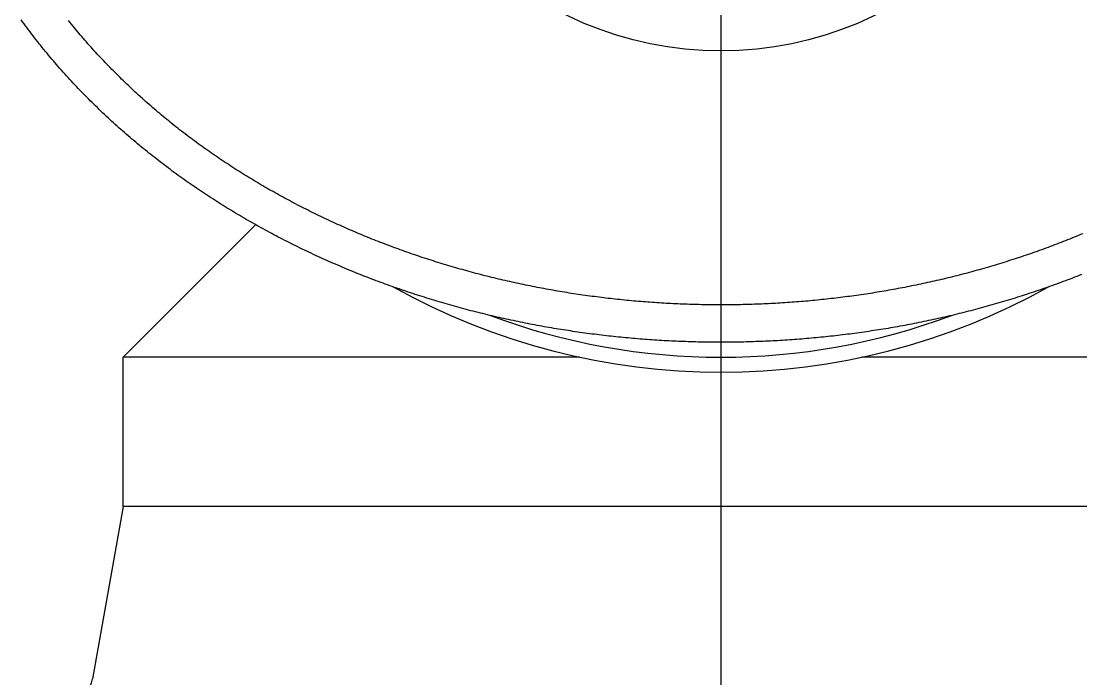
# Model space of a CAD drawing. Extents: x -35.2 to 39.3, y -37.2 to 6.5.
# Drawn here: x 27.23 to 34.32, y -6.55 to -2.15 of the extents above; entities that cross this region are included whole.
import ezdxf

# ---------------------------------------------------------------- set-up
doc = ezdxf.new("R2010")
doc.units = 0
doc.linetypes.add('CENTER', pattern=[50.8, 31.75, -6.35, 6.35, -6.35])
doc.layers.get('0').update_dxf_attribs({"linetype": 'CONTINUOUS'})
doc.layers.add('CENTER', color=1, linetype='CENTER')

msp = doc.modelspace()

# ---------------------------------------------------------------- linework, layer by layer
at = {"color": 7, "linetype": 'CONTINUOUS'}
for p, q in [((28.7941, -3.5134), (27.9075, -4.4)), ((30.9641, -4.4), (27.9075, -4.4)), ((27.9075, -5.4), (27.9075, -4.4)), ((35.9075, -4.4), (32.8509, -4.4)), ((27.9075, -5.4), (27.7016, -6.5527)), ((35.9075, -5.4), (27.9075, -5.4))]:
    msp.add_line(p, q, dxfattribs=at)
at = {"color": 7}
for points in [[(34.3199, -3.847, 0), (34.3048, -3.853, 0), (34.2897, -3.859, 0), (34.2745, -3.8649, 0), (34.2593, -3.8708, 0), (34.2441, -3.8766, 0), (34.2289, -3.8824, 0), (34.2137, -3.8881, 0), (34.1985, -3.8938, 0), (34.1832, -3.8995, 0), (34.168, -3.9051, 0), (34.1527, -3.9107, 0), (34.1374, -3.9162, 0), (34.1221, -3.9217, 0), (34.1068, -3.9272, 0), (34.0915, -3.9326, 0), (34.0762, -3.938, 0), (34.0608, -3.9433, 0), (34.0455, -3.9486, 0), (34.0301, -3.9539, 0), (34.0147, -3.9591, 0), (33.9994, -3.9642, 0), (33.984, -3.9694, 0), (33.9686, -3.9745, 0), (33.9531, -3.9795, 0), (33.9377, -3.9845, 0), (33.9223, -3.9895, 0), (33.9068, -3.9944, 0), (33.8913, -3.9993, 0), (33.8759, -4.0042, 0), (33.8604, -4.009, 0), (33.8449, -4.0137, 0), (33.8294, -4.0185, 0), (33.8138, -4.0232, 0), (33.7983, -4.0278, 0), (33.7828, -4.0324, 0), (33.7672, -4.037, 0), (33.7516, -4.0415, 0), (33.7361, -4.046, 0), (33.7205, -4.0504, 0), (33.7049, -4.0548, 0), (33.6893, -4.0592, 0), (33.6737, -4.0635, 0), (33.6581, -4.0678, 0), (33.6424, -4.0721, 0), (33.6268, -4.0763, 0), (33.6111, -4.0804, 0), (33.5955, -4.0846, 0), (33.5798, -4.0887, 0), (33.5641, -4.0927, 0), (33.5484, -4.0967, 0), (33.5327, -4.1007, 0), (33.517, -4.1046, 0), (33.5013, -4.1085, 0), (33.4856, -4.1123, 0), (33.4698, -4.1161, 0), (33.4541, -4.1199, 0), (33.4383, -4.1236, 0), (33.4226, -4.1273, 0), (33.4068, -4.131, 0), (33.391, -4.1346, 0), (33.3752, -4.1382, 0), (33.3594, -4.1417, 0), (33.3436, -4.1452, 0), (33.3278, -4.1486, 0), (33.312, -4.1521, 0), (33.2962, -4.1554, 0), (33.2803, -4.1588, 0), (33.2645, -4.162, 0), (33.2487, -4.1653, 0), (33.2328, -4.1685, 0), (33.2169, -4.1717, 0), (33.2011, -4.1748, 0), (33.1852, -4.1779, 0), (33.1693, -4.181, 0), (33.1534, -4.184, 0), (33.1375, -4.187, 0), (33.1216, -4.1899, 0), (33.1057, -4.1928, 0), (33.0898, -4.1957, 0), (33.0738, -4.1985, 0), (33.0579, -4.2013, 0), (33.042, -4.204, 0), (33.026, -4.2068, 0), (33.0101, -4.2094, 0), (32.9941, -4.212, 0), (32.9781, -4.2146, 0), (32.9622, -4.2172, 0), (32.9462, -4.2197, 0), (32.9302, -4.2222, 0), (32.9142, -4.2246, 0), (32.8982, -4.227, 0), (32.8822, -4.2294, 0), (32.8662, -4.2317, 0), (32.8502, -4.234, 0), (32.8342, -4.2362, 0), (32.8182, -4.2384, 0), (32.8022, -4.2406, 0), (32.7861, -4.2427, 0), (32.7701, -4.2448, 0), (32.7541, -4.2468, 0), (32.738, -4.2488, 0), (32.722, -4.2508, 0), (32.7059, -4.2527, 0), (32.6898, -4.2546, 0), (32.6738, -4.2565, 0), (32.6577, -4.2583, 0), (32.6416, -4.2601, 0), (32.6256, -4.2618, 0), (32.6095, -4.2635, 0), (32.5934, -4.2652, 0), (32.5773, -4.2668, 0), (32.5612, -4.2684, 0), (32.5451, -4.2699, 0), (32.529, -4.2714, 0), (32.5129, -4.2729, 0), (32.4968, -4.2743, 0), (32.4807, -4.2757, 0), (32.4646, -4.2771, 0), (32.4485, -4.2784, 0), (32.4324, -4.2797, 0), (32.4163, -4.2809, 0), (32.4001, -4.2821, 0), (32.384, -4.2832, 0), (32.3679, -4.2844, 0), (32.3517, -4.2854, 0), (32.3356, -4.2865, 0), (32.3195, -4.2875, 0), (32.3033, -4.2885, 0), (32.2872, -4.2894, 0), (32.2711, -4.2903, 0), (32.2549, -4.2911, 0), (32.2388, -4.2919, 0), (32.2226, -4.2927, 0), (32.2065, -4.2934, 0), (32.1903, -4.2941, 0), (32.1742, -4.2948, 0), (32.158, -4.2954, 0), (32.1418, -4.296, 0), (32.1257, -4.2965, 0), (32.1095, -4.297, 0), (32.0934, -4.2975, 0), (32.0772, -4.2979, 0), (32.061, -4.2983, 0), (32.0449, -4.2986, 0), (32.0287, -4.2989, 0), (32.0125, -4.2992, 0), (31.9964, -4.2994, 0), (31.9802, -4.2996, 0), (31.964, -4.2998, 0), (31.9479, -4.2999, 0), (31.9317, -4.3, 0), (31.9155, -4.3, 0), (31.8994, -4.3, 0), (31.8832, -4.3, 0), (31.867, -4.2999, 0), (31.8509, -4.2998, 0), (31.8347, -4.2996, 0), (31.8185, -4.2994, 0), (31.8024, -4.2992, 0), (31.7862, -4.2989, 0), (31.7701, -4.2986, 0), (31.7539, -4.2983, 0), (31.7377, -4.2979, 0), (31.7216, -4.2975, 0), (31.7054, -4.297, 0), (31.6892, -4.2965, 0), (31.6731, -4.296, 0), (31.6569, -4.2954, 0), (31.6408, -4.2948, 0), (31.6246, -4.2941, 0), (31.6085, -4.2934, 0), (31.5923, -4.2927, 0), (31.5762, -4.2919, 0), (31.56, -4.2911, 0), (31.5439, -4.2903, 0), (31.5277, -4.2894, 0), (31.5116, -4.2884, 0), (31.4955, -4.2875, 0), (31.4793, -4.2865, 0), (31.4632, -4.2854, 0), (31.4471, -4.2843, 0), (31.4309, -4.2832, 0), (31.4148, -4.2821, 0), (31.3987, -4.2809, 0), (31.3826, -4.2796, 0), (31.3664, -4.2784, 0), (31.3503, -4.2771, 0), (31.3342, -4.2757, 0), (31.3181, -4.2743, 0), (31.302, -4.2729, 0), (31.2859, -4.2714, 0), (31.2698, -4.2699, 0), (31.2537, -4.2684, 0), (31.2376, -4.2668, 0), (31.2215, -4.2652, 0), (31.2054, -4.2635, 0), (31.1894, -4.2618, 0), (31.1733, -4.2601, 0), (31.1572, -4.2583, 0), (31.1412, -4.2565, 0), (31.1251, -4.2546, 0), (31.109, -4.2528, 0), (31.093, -4.2508, 0), (31.0769, -4.2489, 0), (31.0609, -4.2469, 0), (31.0448, -4.2448, 0), (31.0288, -4.2427, 0), (31.0128, -4.2406, 0), (30.9968, -4.2384, 0), (30.9807, -4.2362, 0), (30.9647, -4.234, 0), (30.9487, -4.2317, 0), (30.9327, -4.2294, 0), (30.9167, -4.227, 0), (30.9007, -4.2246, 0), (30.8847, -4.2222, 0), (30.8687, -4.2197, 0), (30.8528, -4.2172, 0), (30.8368, -4.2147, 0), (30.8208, -4.2121, 0), (30.8049, -4.2095, 0), (30.7889, -4.2068, 0), (30.773, -4.2041, 0), (30.757, -4.2013, 0), (30.7411, -4.1985, 0), (30.7252, -4.1957, 0), (30.7093, -4.1928, 0), (30.6933, -4.1899, 0), (30.6774, -4.187, 0), (30.6615, -4.184, 0), (30.6457, -4.181, 0), (30.6298, -4.1779, 0), (30.6139, -4.1748, 0), (30.598, -4.1717, 0), (30.5822, -4.1685, 0), (30.5663, -4.1653, 0), (30.5504, -4.162, 0), (30.5346, -4.1588, 0), (30.5188, -4.1554, 0), (30.5029, -4.152, 0), (30.4871, -4.1486, 0), (30.4713, -4.1452, 0), (30.4555, -4.1417, 0), (30.4397, -4.1382, 0), (30.4239, -4.1346, 0), (30.4082, -4.131, 0), (30.3924, -4.1273, 0), (30.3766, -4.1236, 0), (30.3609, -4.1199, 0), (30.3451, -4.1161, 0), (30.3294, -4.1123, 0), (30.3137, -4.1085, 0), (30.2979, -4.1046, 0), (30.2822, -4.1006, 0), (30.2665, -4.0967, 0), (30.2508, -4.0927, 0), (30.2352, -4.0886, 0), (30.2195, -4.0845, 0), (30.2038, -4.0804, 0), (30.1882, -4.0762, 0), (30.1725, -4.072, 0), (30.1569, -4.0678, 0), (30.1413, -4.0635, 0), (30.1257, -4.0592, 0), (30.1101, -4.0548, 0), (30.0945, -4.0504, 0), (30.0789, -4.046, 0), (30.0633, -4.0415, 0), (30.0477, -4.037, 0), (30.0322, -4.0324, 0), (30.0166, -4.0278, 0), (30.0011, -4.0231, 0), (29.9856, -4.0184, 0), (29.9701, -4.0137, 0), (29.9546, -4.0089, 0), (29.9391, -4.0042, 0), (29.9236, -3.9993, 0), (29.9081, -3.9944, 0), (29.8927, -3.9895, 0), (29.8772, -3.9845, 0), (29.8618, -3.9795, 0), (29.8463, -3.9745, 0), (29.8309, -3.9694, 0), (29.8155, -3.9642, 0), (29.8001, -3.9591, 0), (29.7847, -3.9539, 0), (29.7694, -3.9486, 0), (29.754, -3.9433, 0), (29.7387, -3.938, 0), (29.7233, -3.9326, 0), (29.708, -3.9272, 0), (29.6927, -3.9217, 0), (29.6774, -3.9162, 0), (29.6621, -3.9107, 0), (29.6468, -3.9051, 0), (29.6316, -3.8995, 0), (29.6163, -3.8938, 0), (29.6011, -3.8881, 0), (29.5859, -3.8824, 0), (29.5707, -3.8766, 0), (29.5555, -3.8707, 0), (29.5403, -3.8649, 0), (29.5251, -3.859, 0), (29.51, -3.853, 0), (29.4948, -3.847, 0), (29.4797, -3.841, 0), (29.4646, -3.8349, 0), (29.4495, -3.8288, 0), (29.4344, -3.8226, 0), (29.4194, -3.8164, 0), (29.4043, -3.8102, 0), (29.3893, -3.8039, 0), (29.3743, -3.7975, 0), (29.3593, -3.7912, 0), (29.3443, -3.7848, 0), (29.3293, -3.7783, 0), (29.3144, -3.7718, 0), (29.2994, -3.7653, 0), (29.2845, -3.7587, 0), (29.2696, -3.7521, 0), (29.2547, -3.7454, 0), (29.2398, -3.7387, 0), (29.225, -3.732, 0), (29.2101, -3.7252, 0), (29.1953, -3.7183, 0), (29.1805, -3.7115, 0), (29.1657, -3.7045, 0), (29.1509, -3.6976, 0), (29.1362, -3.6906, 0), (29.1215, -3.6835, 0), (29.1067, -3.6765, 0), (29.092, -3.6693, 0), (29.0774, -3.6622, 0), (29.0627, -3.6549, 0), (29.0481, -3.6477, 0), (29.0334, -3.6404, 0), (29.0188, -3.6331, 0), (29.0042, -3.6257, 0), (28.9897, -3.6183, 0), (28.9751, -3.6108, 0), (28.9606, -3.6033, 0), (28.9461, -3.5957, 0), (28.9316, -3.5881, 0), (28.9171, -3.5805, 0), (28.9027, -3.5728, 0), (28.8882, -3.5651, 0), (28.8738, -3.5573, 0), (28.8594, -3.5495, 0), (28.845, -3.5416, 0), (28.8307, -3.5337, 0), (28.8164, -3.5258, 0), (28.802, -3.5178, 0), (28.7878, -3.5098, 0), (28.7735, -3.5017, 0), (28.7592, -3.4936, 0), (28.745, -3.4855, 0), (28.7308, -3.4773, 0), (28.7166, -3.469, 0), (28.7025, -3.4607, 0), (28.6884, -3.4524, 0), (28.6743, -3.444, 0), (28.6602, -3.4356, 0), (28.6461, -3.4272, 0), (28.6321, -3.4187, 0), (28.6181, -3.4101, 0), (28.6041, -3.4016, 0), (28.5901, -3.3929, 0), (28.5762, -3.3843, 0), (28.5623, -3.3756, 0), (28.5484, -3.3668, 0), (28.5346, -3.358, 0), (28.5207, -3.3492, 0), (28.5069, -3.3403, 0), (28.4932, -3.3314, 0), (28.4794, -3.3224, 0), (28.4657, -3.3134, 0), (28.452, -3.3044, 0), (28.4383, -3.2953, 0), (28.4247, -3.2862, 0), (28.4111, -3.277, 0), (28.3975, -3.2678, 0), (28.384, -3.2585, 0), (28.3704, -3.2492, 0), (28.3569, -3.2398, 0), (28.3435, -3.2304, 0), (28.33, -3.221, 0), (28.3166, -3.2115, 0), (28.3032, -3.202, 0), (28.2899, -3.1925, 0), (28.2766, -3.1829, 0), (28.2633, -3.1732, 0), (28.25, -3.1635, 0), (28.2368, -3.1538, 0), (28.2236, -3.144, 0), (28.2104, -3.1342, 0), (28.1973, -3.1244, 0), (28.1842, -3.1145, 0), (28.1711, -3.1045, 0), (28.1581, -3.0945, 0), (28.1451, -3.0845, 0), (28.1321, -3.0744, 0), (28.1191, -3.0643, 0), (28.1062, -3.0541, 0), (28.0933, -3.044, 0), (28.0805, -3.0337, 0), (28.0677, -3.0234, 0), (28.0549, -3.0131, 0), (28.0422, -3.0027, 0), (28.0294, -2.9923, 0), (28.0168, -2.9819, 0), (28.0041, -2.9714, 0), (27.9915, -2.9608, 0), (27.9789, -2.9502, 0), (27.9664, -2.9396, 0), (27.9539, -2.9289, 0), (27.9414, -2.9182, 0), (27.929, -2.9075, 0), (27.9166, -2.8967, 0), (27.9042, -2.8858, 0), (27.8919, -2.875, 0), (27.8796, -2.864, 0), (27.8673, -2.8531, 0), (27.8551, -2.842, 0), (27.8429, -2.831, 0), (27.8308, -2.8199, 0), (27.8187, -2.8088, 0), (27.8066, -2.7976, 0), (27.7946, -2.7864, 0), (27.7826, -2.7751, 0), (27.7706, -2.7638, 0), (27.7587, -2.7524, 0), (27.7468, -2.741, 0), (27.735, -2.7296, 0), (27.7232, -2.7181, 0), (27.7114, -2.7066, 0), (27.6997, -2.695, 0), (27.688, -2.6834, 0), (27.6763, -2.6717, 0), (27.6647, -2.66, 0), (27.6531, -2.6483, 0), (27.6416, -2.6365, 0), (27.6301, -2.6247, 0), (27.6186, -2.6128, 0), (27.6072, -2.6009, 0), (27.5959, -2.5889, 0), (27.5845, -2.5769, 0), (27.5732, -2.5648, 0), (27.562, -2.5527, 0), (27.5508, -2.5406, 0), (27.5396, -2.5284, 0), (27.5285, -2.5162, 0), (27.5174, -2.5039, 0), (27.5064, -2.4916, 0), (27.4954, -2.4792, 0), (27.4844, -2.4668, 0), (27.4735, -2.4544, 0), (27.4626, -2.4419, 0), (27.4518, -2.4294, 0), (27.441, -2.4168, 0), (27.4303, -2.4042, 0), (27.4196, -2.3915, 0), (27.409, -2.3788, 0), (27.3984, -2.366, 0), (27.3878, -2.3532, 0), (27.3773, -2.3404, 0), (27.3669, -2.3275, 0), (27.3564, -2.3146, 0), (27.3461, -2.3016, 0), (27.3358, -2.2886, 0), (27.3255, -2.2755, 0), (27.3153, -2.2624, 0), (27.3051, -2.2493, 0), (27.295, -2.2361, 0), (27.2849, -2.2228, 0), (27.2749, -2.2096, 0), (27.2649, -2.1962, 0), (27.255, -2.1829, 0), (27.2451, -2.1695, 0), (27.2353, -2.156, 0), (27.2255, -2.1425, 0)], [(34.3288, -3.5734, 0), (34.3144, -3.5794, 0), (34.2999, -3.5854, 0), (34.2855, -3.5913, 0), (34.271, -3.5972, 0), (34.2566, -3.6031, 0), (34.2421, -3.6089, 0), (34.2276, -3.6147, 0), (34.2131, -3.6205, 0), (34.1985, -3.6262, 0), (34.184, -3.6318, 0), (34.1694, -3.6375, 0), (34.1549, -3.6431, 0), (34.1403, -3.6486, 0), (34.1257, -3.6541, 0), (34.1111, -3.6596, 0), (34.0964, -3.665, 0), (34.0818, -3.6704, 0), (34.0672, -3.6758, 0), (34.0525, -3.6811, 0), (34.0378, -3.6864, 0), (34.0232, -3.6916, 0), (34.0085, -3.6968, 0), (33.9937, -3.702, 0), (33.979, -3.7071, 0), (33.9643, -3.7122, 0), (33.9496, -3.7172, 0), (33.9348, -3.7222, 0), (33.92, -3.7272, 0), (33.9052, -3.7321, 0), (33.8905, -3.737, 0), (33.8757, -3.7418, 0), (33.8608, -3.7466, 0), (33.846, -3.7514, 0), (33.8312, -3.7561, 0), (33.8163, -3.7608, 0), (33.8015, -3.7655, 0), (33.7866, -3.7701, 0), (33.7717, -3.7747, 0), (33.7568, -3.7792, 0), (33.7419, -3.7837, 0), (33.727, -3.7882, 0), (33.712, -3.7926, 0), (33.6971, -3.797, 0), (33.6822, -3.8013, 0), (33.6672, -3.8056, 0), (33.6522, -3.8099, 0), (33.6372, -3.8142, 0), (33.6223, -3.8184, 0), (33.6072, -3.8225, 0), (33.5922, -3.8266, 0), (33.5772, -3.8307, 0), (33.5622, -3.8348, 0), (33.5471, -3.8388, 0), (33.5321, -3.8427, 0), (33.517, -3.8466, 0), (33.502, -3.8505, 0), (33.4869, -3.8544, 0), (33.4718, -3.8582, 0), (33.4567, -3.862, 0), (33.4416, -3.8657, 0), (33.4265, -3.8694, 0), (33.4113, -3.8731, 0), (33.3962, -3.8767, 0), (33.381, -3.8803, 0), (33.3659, -3.8838, 0), (33.3507, -3.8873, 0), (33.3356, -3.8908, 0), (33.3204, -3.8942, 0), (33.3052, -3.8976, 0), (33.29, -3.901, 0), (33.2748, -3.9043, 0), (33.2596, -3.9076, 0), (33.2443, -3.9108, 0), (33.2291, -3.9141, 0), (33.2139, -3.9172, 0), (33.1986, -3.9204, 0), (33.1834, -3.9234, 0), (33.1681, -3.9265, 0), (33.1529, -3.9295, 0), (33.1376, -3.9325, 0), (33.1223, -3.9354, 0), (33.107, -3.9383, 0), (33.0917, -3.9412, 0), (33.0764, -3.944, 0), (33.0611, -3.9468, 0), (33.0458, -3.9496, 0), (33.0305, -3.9523, 0), (33.0151, -3.955, 0), (32.9998, -3.9576, 0), (32.9844, -3.9602, 0), (32.9691, -3.9628, 0), (32.9537, -3.9653, 0), (32.9384, -3.9678, 0), (32.923, -3.9703, 0), (32.9076, -3.9727, 0), (32.8923, -3.9751, 0), (32.8769, -3.9774, 0), (32.8615, -3.9797, 0), (32.8461, -3.982, 0), (32.8307, -3.9842, 0), (32.8153, -3.9864, 0), (32.7999, -3.9886, 0), (32.7844, -3.9907, 0), (32.769, -3.9928, 0), (32.7536, -3.9948, 0), (32.7381, -3.9968, 0), (32.7227, -3.9988, 0), (32.7073, -4.0007, 0), (32.6918, -4.0026, 0), (32.6764, -4.0045, 0), (32.6609, -4.0063, 0), (32.6454, -4.0081, 0), (32.63, -4.0098, 0), (32.6145, -4.0115, 0), (32.599, -4.0132, 0), (32.5835, -4.0149, 0), (32.568, -4.0165, 0), (32.5526, -4.018, 0), (32.5371, -4.0195, 0), (32.5216, -4.021, 0), (32.5061, -4.0225, 0), (32.4906, -4.0239, 0), (32.4751, -4.0253, 0), (32.4595, -4.0266, 0), (32.444, -4.0279, 0), (32.4285, -4.0292, 0), (32.413, -4.0304, 0), (32.3975, -4.0316, 0), (32.3819, -4.0327, 0), (32.3664, -4.0339, 0), (32.3509, -4.0349, 0), (32.3354, -4.036, 0), (32.3198, -4.037, 0), (32.3043, -4.0379, 0), (32.2887, -4.0389, 0), (32.2732, -4.0398, 0), (32.2576, -4.0406, 0), (32.2421, -4.0414, 0), (32.2265, -4.0422, 0), (32.211, -4.043, 0), (32.1954, -4.0437, 0), (32.1799, -4.0443, 0), (32.1643, -4.045, 0), (32.1488, -4.0456, 0), (32.1332, -4.0461, 0), (32.1176, -4.0466, 0), (32.1021, -4.0471, 0), (32.0865, -4.0476, 0), (32.0709, -4.048, 0), (32.0554, -4.0483, 0), (32.0398, -4.0487, 0), (32.0242, -4.049, 0), (32.0087, -4.0492, 0), (31.9931, -4.0495, 0), (31.9775, -4.0496, 0), (31.962, -4.0498, 0), (31.9464, -4.0499, 0), (31.9308, -4.05, 0), (31.9153, -4.05, 0), (31.8997, -4.05, 0), (31.8841, -4.05, 0), (31.8685, -4.0499, 0), (31.853, -4.0498, 0), (31.8374, -4.0496, 0), (31.8218, -4.0495, 0), (31.8063, -4.0492, 0), (31.7907, -4.049, 0), (31.7751, -4.0487, 0), (31.7596, -4.0483, 0), (31.744, -4.048, 0), (31.7284, -4.0476, 0), (31.7129, -4.0471, 0), (31.6973, -4.0466, 0), (31.6817, -4.0461, 0), (31.6662, -4.0456, 0), (31.6506, -4.045, 0), (31.6351, -4.0443, 0), (31.6195, -4.0437, 0), (31.6039, -4.043, 0), (31.5884, -4.0422, 0), (31.5728, -4.0414, 0), (31.5573, -4.0406, 0), (31.5417, -4.0397, 0), (31.5262, -4.0389, 0), (31.5107, -4.0379, 0), (31.4951, -4.037, 0), (31.4796, -4.036, 0), (31.464, -4.0349, 0), (31.4485, -4.0338, 0), (31.433, -4.0327, 0), (31.4175, -4.0316, 0), (31.4019, -4.0304, 0), (31.3864, -4.0292, 0), (31.3709, -4.0279, 0), (31.3554, -4.0266, 0), (31.3399, -4.0253, 0), (31.3244, -4.0239, 0), (31.3089, -4.0225, 0), (31.2934, -4.021, 0), (31.2779, -4.0195, 0), (31.2624, -4.018, 0), (31.2469, -4.0165, 0), (31.2314, -4.0149, 0), (31.2159, -4.0132, 0), (31.2004, -4.0116, 0), (31.185, -4.0099, 0), (31.1695, -4.0081, 0), (31.154, -4.0063, 0), (31.1386, -4.0045, 0), (31.1231, -4.0027, 0), (31.1077, -4.0008, 0), (31.0922, -3.9988, 0), (31.0768, -3.9968, 0), (31.0614, -3.9948, 0), (31.0459, -3.9928, 0), (31.0305, -3.9907, 0), (31.0151, -3.9886, 0), (30.9997, -3.9864, 0), (30.9843, -3.9842, 0), (30.9689, -3.982, 0), (30.9535, -3.9798, 0), (30.9381, -3.9775, 0), (30.9227, -3.9751, 0), (30.9073, -3.9727, 0), (30.8919, -3.9703, 0), (30.8766, -3.9678, 0), (30.8612, -3.9653, 0), (30.8458, -3.9628, 0), (30.8305, -3.9603, 0), (30.8151, -3.9577, 0), (30.7998, -3.955, 0), (30.7845, -3.9523, 0), (30.7692, -3.9496, 0), (30.7538, -3.9468, 0), (30.7385, -3.9441, 0), (30.7232, -3.9412, 0), (30.7079, -3.9384, 0), (30.6926, -3.9354, 0), (30.6774, -3.9325, 0), (30.6621, -3.9295, 0), (30.6468, -3.9265, 0), (30.6316, -3.9234, 0), (30.6163, -3.9204, 0), (30.6011, -3.9172, 0), (30.5858, -3.9141, 0), (30.5706, -3.9108, 0), (30.5554, -3.9076, 0), (30.5402, -3.9043, 0), (30.525, -3.901, 0), (30.5098, -3.8976, 0), (30.4946, -3.8942, 0), (30.4794, -3.8908, 0), (30.4642, -3.8873, 0), (30.4491, -3.8838, 0), (30.4339, -3.8803, 0), (30.4188, -3.8767, 0), (30.4036, -3.8731, 0), (30.3885, -3.8694, 0), (30.3734, -3.8657, 0), (30.3583, -3.862, 0), (30.3432, -3.8582, 0), (30.3281, -3.8544, 0), (30.313, -3.8505, 0), (30.2979, -3.8466, 0), (30.2829, -3.8427, 0), (30.2678, -3.8387, 0), (30.2528, -3.8347, 0), (30.2377, -3.8307, 0), (30.2227, -3.8266, 0), (30.2077, -3.8225, 0), (30.1927, -3.8183, 0), (30.1777, -3.8141, 0), (30.1627, -3.8099, 0), (30.1478, -3.8056, 0), (30.1328, -3.8013, 0), (30.1178, -3.797, 0), (30.1029, -3.7926, 0), (30.088, -3.7882, 0), (30.073, -3.7837, 0), (30.0581, -3.7792, 0), (30.0432, -3.7747, 0), (30.0284, -3.7701, 0), (30.0135, -3.7655, 0), (29.9986, -3.7608, 0), (29.9838, -3.7561, 0), (29.9689, -3.7514, 0), (29.9541, -3.7466, 0), (29.9392, -3.7418, 0), (29.9244, -3.737, 0), (29.9096, -3.7321, 0), (29.8948, -3.7271, 0), (29.8801, -3.7222, 0), (29.8653, -3.7172, 0), (29.8506, -3.7121, 0), (29.8358, -3.7071, 0), (29.8211, -3.7019, 0), (29.8064, -3.6968, 0), (29.7917, -3.6916, 0), (29.777, -3.6863, 0), (29.7623, -3.6811, 0), (29.7476, -3.6757, 0), (29.733, -3.6704, 0), (29.7183, -3.665, 0), (29.7037, -3.6596, 0), (29.6891, -3.6541, 0), (29.6745, -3.6486, 0), (29.6599, -3.643, 0), (29.6454, -3.6374, 0), (29.6308, -3.6318, 0), (29.6163, -3.6261, 0), (29.6017, -3.6204, 0), (29.5872, -3.6147, 0), (29.5727, -3.6089, 0), (29.5582, -3.6031, 0), (29.5438, -3.5972, 0), (29.5293, -3.5913, 0), (29.5149, -3.5854, 0), (29.5005, -3.5794, 0), (29.4861, -3.5734, 0), (29.4717, -3.5673, 0), (29.4573, -3.5612, 0), (29.4429, -3.555, 0), (29.4286, -3.5488, 0), (29.4143, -3.5426, 0), (29.4, -3.5364, 0), (29.3857, -3.5301, 0), (29.3714, -3.5237, 0), (29.3571, -3.5173, 0), (29.3429, -3.5109, 0), (29.3287, -3.5045, 0), (29.3145, -3.498, 0), (29.3003, -3.4914, 0), (29.2861, -3.4848, 0), (29.2719, -3.4782, 0), (29.2578, -3.4716, 0), (29.2437, -3.4649, 0), (29.2296, -3.4581, 0), (29.2155, -3.4514, 0), (29.2014, -3.4445, 0), (29.1874, -3.4377, 0), (29.1733, -3.4308, 0), (29.1593, -3.4238, 0), (29.1453, -3.4168, 0), (29.1314, -3.4098, 0), (29.1174, -3.4028, 0), (29.1035, -3.3957, 0), (29.0896, -3.3885, 0), (29.0757, -3.3813, 0), (29.0618, -3.3741, 0), (29.0479, -3.3668, 0), (29.0341, -3.3596, 0), (29.0203, -3.3522, 0), (29.0065, -3.3448, 0), (28.9927, -3.3374, 0), (28.979, -3.3299, 0), (28.9652, -3.3224, 0), (28.9515, -3.3149, 0), (28.9378, -3.3073, 0), (28.9242, -3.2997, 0), (28.9105, -3.292, 0), (28.8969, -3.2843, 0), (28.8833, -3.2765, 0), (28.8697, -3.2688, 0), (28.8561, -3.2609, 0), (28.8426, -3.2531, 0), (28.8291, -3.2452, 0), (28.8156, -3.2372, 0), (28.8021, -3.2292, 0), (28.7887, -3.2212, 0), (28.7753, -3.2131, 0), (28.7619, -3.205, 0), (28.7485, -3.1969, 0), (28.7352, -3.1887, 0), (28.7219, -3.1805, 0), (28.7086, -3.1722, 0), (28.6953, -3.1639, 0), (28.6821, -3.1555, 0), (28.6689, -3.1472, 0), (28.6557, -3.1387, 0), (28.6425, -3.1303, 0), (28.6294, -3.1218, 0), (28.6163, -3.1132, 0), (28.6032, -3.1046, 0), (28.5902, -3.096, 0), (28.5772, -3.0873, 0), (28.5642, -3.0787, 0), (28.5512, -3.0699, 0), (28.5383, -3.0611, 0), (28.5253, -3.0523, 0), (28.5125, -3.0434, 0), (28.4996, -3.0345, 0), (28.4868, -3.0256, 0), (28.474, -3.0166, 0), (28.4612, -3.0076, 0), (28.4485, -2.9985, 0), (28.4358, -2.9894, 0), (28.4231, -2.9803, 0), (28.4105, -2.9711, 0), (28.3978, -2.9619, 0), (28.3853, -2.9527, 0), (28.3727, -2.9434, 0), (28.3602, -2.934, 0), (28.3477, -2.9246, 0), (28.3352, -2.9152, 0), (28.3228, -2.9058, 0), (28.3104, -2.8963, 0), (28.298, -2.8867, 0), (28.2857, -2.8772, 0), (28.2734, -2.8676, 0), (28.2611, -2.8579, 0), (28.2489, -2.8482, 0), (28.2367, -2.8385, 0), (28.2245, -2.8287, 0), (28.2124, -2.8189, 0), (28.2002, -2.8091, 0), (28.1882, -2.7992, 0), (28.1761, -2.7892, 0), (28.1641, -2.7793, 0), (28.1522, -2.7693, 0), (28.1402, -2.7592, 0), (28.1283, -2.7491, 0), (28.1164, -2.739, 0), (28.1046, -2.7288, 0), (28.0928, -2.7186, 0), (28.0811, -2.7084, 0), (28.0693, -2.6981, 0), (28.0576, -2.6878, 0), (28.046, -2.6774, 0), (28.0344, -2.6671, 0), (28.0228, -2.6566, 0), (28.0112, -2.6461, 0), (27.9997, -2.6356, 0), (27.9882, -2.6251, 0), (27.9768, -2.6145, 0), (27.9654, -2.6038, 0), (27.954, -2.5932, 0), (27.9427, -2.5825, 0), (27.9314, -2.5717, 0), (27.9202, -2.5609, 0), (27.909, -2.5501, 0), (27.8978, -2.5392, 0), (27.8867, -2.5283, 0), (27.8756, -2.5174, 0), (27.8645, -2.5064, 0), (27.8535, -2.4953, 0), (27.8425, -2.4843, 0), (27.8315, -2.4732, 0), (27.8206, -2.462, 0), (27.8098, -2.4508, 0), (27.7989, -2.4396, 0), (27.7881, -2.4283, 0), (27.7774, -2.417, 0), (27.7667, -2.4057, 0), (27.756, -2.3943, 0), (27.7454, -2.3828, 0), (27.7348, -2.3714, 0), (27.7242, -2.3599, 0), (27.7137, -2.3483, 0), (27.7033, -2.3367, 0), (27.6929, -2.3251, 0), (27.6825, -2.3134, 0), (27.6721, -2.3017, 0), (27.6618, -2.29, 0), (27.6516, -2.2782, 0), (27.6414, -2.2664, 0), (27.6312, -2.2545, 0), (27.6211, -2.2426, 0), (27.611, -2.2306, 0), (27.601, -2.2187, 0), (27.591, -2.2066, 0), (27.5811, -2.1946, 0), (27.5712, -2.1825, 0), (27.5613, -2.1703, 0), (27.5515, -2.1582, 0), (27.5417, -2.1459, 0)]]:
    msp.add_polyline3d(points, dxfattribs=at)
at = {"color": 7, "linetype": 'CONTINUOUS'}
msp.add_circle((31.9075, 0), 2.35, dxfattribs=at)
for centre, radius, start, end in [((31.9075, 0), 4.5, 240.83239, 299.16761), ((31.9075, 0), 4.4, 249.48553, 290.51447), ((27.4063, -6.5), 0.3, 270.22426, 349.87533)]:
    msp.add_arc(centre, radius, start, end, dxfattribs=at)
at = {"layer": 'CENTER', "color": 1, "linetype": 'CENTER'}
msp.add_line((31.9075, 6.5), (31.9075, -18.6), dxfattribs=at)

doc.saveas('drawing.dxf')
